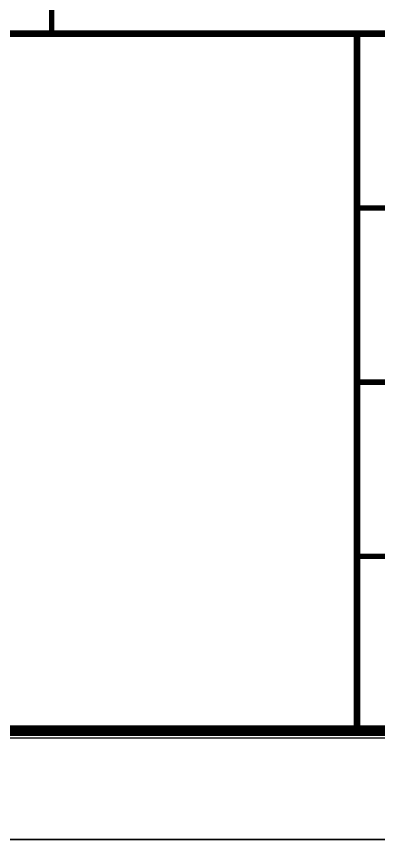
# Model space of a CAD drawing. Header units: inches. Extents: x 6 to 109360, y -14990 to 740552.
# Drawn here: x 167.6 to 184.2, y -11645.75 to -11607.96 of the extents above; entities that cross this region are included whole.
import ezdxf

# ---------------------------------------------------------------- set-up
doc = ezdxf.new("R2010")
doc.units = ezdxf.units.IN
doc.header["$MEASUREMENT"] = 0
for name, color, linetype in [('1', 7, 'Continuous'), ('TK', 7, 'Continuous'), ('图框', 4, 'Continuous')]:
    doc.layers.add(name, color=color, linetype=linetype)

# ---------------------------------------------------------------- blocks, each defined once
blk = doc.blocks.new('图签')
at = {"layer": '1'}
for p, q in [((0, 0), (-180, 0)), ((-0.198, -0.346), (-180.198, -0.346))]:
    blk.add_line(p, q, dxfattribs=at)
at = {"layer": '1', "color": 7}
for p, q in [((0, 0), (-180, 0)), ((-0.198, -0.346), (-180.198, -0.346))]:
    blk.add_line(p, q, dxfattribs=at)
at = {"layer": '1', "color": 7, "const_width": 0.5}
for points in [[(-180, 0), (0, 0), (0, 131.762), (-180, 131.762)], [(-180, 58), (0, 58), (0, 0), (-180, 0)]]:
    blk.add_lwpolyline(points, close=True, dxfattribs=at)
at = {"layer": '1', "color": 7}
for points, const_width in [([(-42, 42), (-42, 32)], 0.25), ([(-118, 32), (0, 32)], 0.3), ([(-28, 32), (-28, 0)], 0.3), ([(0, 24), (-28, 24)], 0.25), ([(0, 16), (-28, 16)], 0.25), ([(0, 8), (-28, 8)], 0.25)]:
    blk.add_lwpolyline(points, dxfattribs=dict(at, const_width=const_width))
at = {"layer": '图框'}
for p, q in [((0, 0), (-180, 0)), ((-0.198, -0.346), (-180.198, -0.346))]:
    blk.add_line(p, q, dxfattribs=at)
blk = doc.blocks.new('*U128')
blk.add_blockref('图签', (0, 0))

msp = doc.modelspace()

# ---------------------------------------------------------------- linework, layer by layer
at = {"ltscale": 5}
msp.add_line((6.21035, -11645.74637), (216.21035, -11645.74637), dxfattribs=at)
at = {"layer": '1'}
msp.add_line((211.21035, -11640.74637), (31.21035, -11640.74637), dxfattribs=at)
at = {"layer": 'TK'}
msp.add_lwpolyline([(6.21035, -11348.74637), (216.21035, -11348.74637), (216.21035, -11645.74637), (6.21035, -11645.74637)], close=True, dxfattribs=at)
at = {"layer": '图框'}
msp.add_line((211.21035, -11640.74637), (31.21035, -11640.74637), dxfattribs=at)

# ---------------------------------------------------------------- block references
msp.add_blockref('*U128', (211.21035, -11640.74637))

doc.saveas('drawing.dxf')
